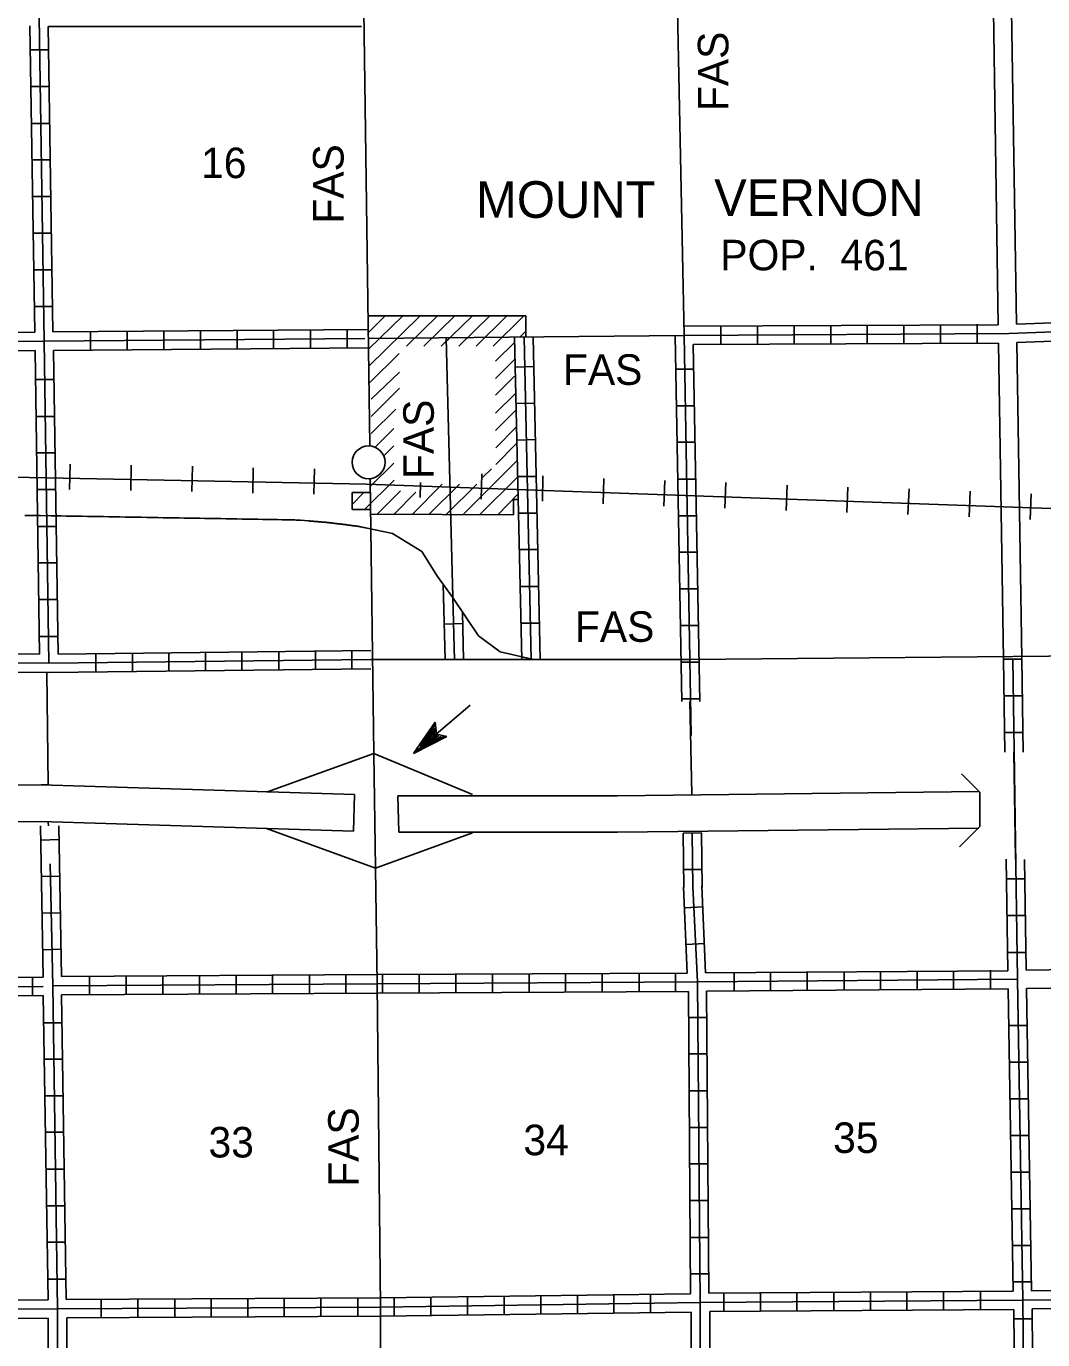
# Model space of a CAD drawing. Extents: x 1640401 to 2170926, y 15777135 to 16153493.
# Drawn here: x 1829016 to 1845668, y 15865106 to 15886613 of the extents above; entities that cross this region are included whole.
import ezdxf

# ---------------------------------------------------------------- set-up
doc = ezdxf.new("R2010")
doc.units = 0
for name, color, linetype in [('L11', 7, 'Continuous'), ('L13', 7, 'Continuous'), ('L14', 7, 'Continuous'), ('L15', 7, 'Continuous'), ('L16', 7, 'Continuous'), ('L18', 7, 'Continuous'), ('L21', 7, 'Continuous'), ('L28', 7, 'Continuous'), ('L3', 7, 'Continuous'), ('L4', 7, 'Continuous'), ('L5', 7, 'Continuous'), ('L6', 7, 'Continuous'), ('L8', 7, 'Continuous')]:
    doc.layers.add(name, color=color, linetype=linetype)

msp = doc.modelspace()

# ---------------------------------------------------------------- linework, layer by layer
at = {"layer": 'L11'}
for p, q in [((1845396, 15871158), (1855629, 15871258)), ((1855645, 15870957), (1845402, 15870857))]:
    msp.add_line(p, q, dxfattribs=at)
for points in [[(1844863, 15886866), (1844937, 15881723)], [(1845159, 15886877), (1845238, 15881734)], [(1829377, 15886607), (1834509, 15886607)], [(1844942, 15881422), (1845027, 15876248)], [(1845243, 15881433), (1845328, 15876258)], [(1824388, 15865734), (1829372, 15865761)], [(1824393, 15865434), (1829377, 15865461)]]:
    msp.add_lwpolyline(points, dxfattribs=at)
at = {"layer": 'L13'}
for points in [[(1829351, 15876031), (1829372, 15874194)], [(1839888, 15875557), (1839921, 15874041)], [(1829377, 15873576), (1829378, 15873521)]]:
    msp.add_lwpolyline(points, dxfattribs=at)
at = {"layer": 'L14'}
for points in [[(1818839, 15879426), (1834589, 15879115)], [(1834589, 15879115), (1855317, 15878376)]]:
    msp.add_lwpolyline(points, dxfattribs=at)
at = {"layer": 'L15'}
for p, q in [((1829736, 15879442), (1829726, 15879025)), ((1830734, 15879426), (1830729, 15879009)), ((1831737, 15879411), (1831727, 15878993)), ((1832735, 15879384), (1832730, 15878967)), ((1833738, 15879368), (1833728, 15878951)), ((1836479, 15879284), (1836468, 15878867)), ((1837477, 15879252), (1837471, 15878835)), ((1835476, 15879141), (1835470, 15878898)), ((1838480, 15879210), (1838469, 15878793)), ((1839478, 15879173), (1839462, 15878756)), ((1840476, 15879141), (1840460, 15878724)), ((1841479, 15879099), (1841463, 15878682)), ((1842477, 15879067), (1842461, 15878650)), ((1843480, 15879036), (1843459, 15878619)), ((1844478, 15878999), (1844462, 15878582)), ((1845476, 15878956), (1845460, 15878539))]:
    msp.add_line(p, q, dxfattribs=at)
for points in [[(1834589, 15879115), (1818839, 15879426)], [(1855317, 15878376), (1834589, 15879115)]]:
    msp.add_lwpolyline(points, dxfattribs=at)
at = {"layer": 'L16'}
for p, q in [((1834617, 15881873), (1837201, 15881873)), ((1837201, 15881873), (1837202, 15881525)), ((1834354, 15878699), (1834354, 15878976)), ((1834354, 15878976), (1834655, 15878976)), ((1837076, 15878864), (1836997, 15878864)), ((1836997, 15878864), (1836997, 15878614)), ((1834354, 15878699), (1834658, 15878699)), ((1836997, 15878614), (1834659, 15878621))]:
    msp.add_line(p, q, dxfattribs=at)
for points in [[(1834620, 15881601), (1834897, 15881873)], [(1834624, 15881325), (1835183, 15881873)], [(1834628, 15881048), (1835468, 15881873)], [(1835245, 15881373), (1835753, 15881873)], [(1835530, 15881373), (1836038, 15881873)], [(1835815, 15881373), (1836324, 15881873)], [(1836100, 15881373), (1836609, 15881873)], [(1836388, 15881373), (1836888, 15881873)], [(1836667, 15881373), (1837167, 15881873)], [(1837104, 15881524), (1837202, 15881621)], [(1835908, 15881465), (1835935, 15881491)], [(1836703, 15881127), (1837019, 15881440)], [(1834632, 15880771), (1835125, 15881256)], [(1836703, 15880845), (1837025, 15881166)], [(1834668, 15880509), (1835128, 15880948)], [(1836704, 15880570), (1837017, 15880884)], [(1834668, 15880224), (1835131, 15880687)], [(1836705, 15880275), (1837028, 15880599)], [(1834668, 15879944), (1835068, 15880341)], [(1836705, 15879995), (1837038, 15880324)], [(1834736, 15879727), (1835037, 15880028)], [(1836706, 15879712), (1837044, 15880049)], [(1834879, 15879585), (1835038, 15879744)], [(1836706, 15879438), (1837044, 15879775)], [(1834653, 15879080), (1835039, 15879461)], [(1836176, 15878616), (1837059, 15879500)], [(1836449, 15878616), (1837059, 15879226)], [(1836497, 15879228), (1836636, 15879367)], [(1834558, 15878699), (1835042, 15879183)], [(1835338, 15878619), (1835831, 15879117)], [(1835612, 15878618), (1836111, 15879117)], [(1835897, 15878617), (1836395, 15879116)], [(1834354, 15878783), (1834548, 15878976)], [(1834765, 15878621), (1835149, 15879005)], [(1835039, 15878620), (1835400, 15878982)], [(1836739, 15878615), (1837070, 15878951)]]:
    msp.add_lwpolyline(points, dxfattribs=at)
msp.add_circle((1834624, 15879473), 269, dxfattribs=at)
at = {"layer": 'L18'}
for p, q in [((1844636, 15874072), (1844335, 15874373)), ((1844636, 15874072), (1844636, 15873507)), ((1844636, 15873507), (1844303, 15873175))]:
    msp.add_line(p, q, dxfattribs=at)
at = {"layer": 'L28'}
for p, q in [((1835359, 15874706), (1836289, 15875498)), ((1835359, 15874706), (1835713, 15875218)), ((1835417, 15874785), (1835703, 15875176)), ((1835470, 15874817), (1835703, 15875160)), ((1835713, 15875218), (1835734, 15875023)), ((1835359, 15874706), (1835908, 15874981)), ((1835417, 15874748), (1835861, 15874975)), ((1835470, 15874791), (1835845, 15874975)), ((1835518, 15874864), (1835713, 15875118)), ((1835528, 15874843), (1835813, 15874981)), ((1835560, 15874886), (1835687, 15874981)), ((1835571, 15874901), (1835718, 15875092)), ((1835586, 15874886), (1835776, 15875002)), ((1835602, 15874917), (1835687, 15874981)), ((1835644, 15874975), (1835718, 15875076)), ((1835655, 15874949), (1835745, 15875007)), ((1835676, 15875002), (1835718, 15875033)), ((1835713, 15874991), (1835734, 15875007)), ((1835908, 15874981), (1835734, 15875023))]:
    msp.add_line(p, q, dxfattribs=at)
at = {"layer": 'L3'}
for points in [[(1832952, 15874072), (1834710, 15874706)], [(1836326, 15874036), (1834710, 15874706)], [(1834736, 15872826), (1832952, 15873476)], [(1834736, 15872826), (1836326, 15873407)]]:
    msp.add_lwpolyline(points, dxfattribs=at)
at = {"layer": 'L4'}
for points in [[(1834647, 15879749), (1834451, 15893598)], [(1839794, 15881549), (1839684, 15886877)], [(1834622, 15881501), (1839794, 15881549)], [(1835893, 15881507), (1836003, 15877257)], [(1834710, 15874706), (1834652, 15879194)], [(1834656, 15878383), (1835017, 15878309), (1835498, 15878013), (1835751, 15877604), (1835998, 15877265), (1836427, 15876629), (1836780, 15876370), (1837306, 15876247)], [(1834662, 15876243), (1839884, 15876243), (1850476, 15876343)], [(1834763, 15870931), (1834736, 15872826)], [(1834837, 15853301), (1834805, 15854985), (1834821, 15865640), (1834763, 15870931)]]:
    msp.add_lwpolyline(points, dxfattribs=at)
at = {"layer": 'L5'}
for points in [[(1834710, 15874706), (1834736, 15872826)], [(1829361, 15874194), (1829261, 15874194), (1824805, 15874152)], [(1834393, 15874036), (1829261, 15874194)], [(1844626, 15874083), (1838702, 15874014), (1835101, 15874014)], [(1834393, 15874036), (1834377, 15873434)], [(1835101, 15874014), (1835122, 15873418)], [(1834377, 15873434), (1829261, 15873592), (1824810, 15873550)], [(1844620, 15873481), (1838702, 15873418), (1835122, 15873418)]]:
    msp.add_lwpolyline(points, dxfattribs=at)
at = {"layer": 'L6'}
for points in [[(1828994, 15878604), (1829244, 15878601)], [(1829244, 15878601), (1829419, 15878598), (1829504, 15878596), (1829587, 15878595), (1829672, 15878593), (1829759, 15878592), (1829844, 15878590), (1829931, 15878589), (1830018, 15878587), (1830106, 15878586), (1830194, 15878584), (1830283, 15878583), (1830371, 15878581), (1830460, 15878580), (1830549, 15878578), (1830638, 15878577), (1830725, 15878575), (1830814, 15878574), (1830903, 15878572), (1830992, 15878571), (1831080, 15878569), (1831171, 15878568), (1831259, 15878566), (1831347, 15878565), (1831433, 15878563), (1831518, 15878562), (1831602, 15878560), (1831686, 15878559), (1831772, 15878557), (1831857, 15878556), (1831943, 15878555), (1832029, 15878553), (1832116, 15878552), (1832203, 15878550), (1832289, 15878549), (1832377, 15878547), (1832464, 15878546), (1832552, 15878544), (1832639, 15878543), (1832726, 15878541), (1832811, 15878540), (1832894, 15878538), (1832975, 15878537), (1833054, 15878536), (1833132, 15878534), (1833208, 15878533), (1833284, 15878532), (1833360, 15878530), (1833414, 15878529), (1833435, 15878528), (1833506, 15878523), (1833575, 15878518), (1833640, 15878513), (1833650, 15878512), (1833660, 15878511), (1833670, 15878511), (1833680, 15878510), (1833690, 15878510), (1833700, 15878509), (1833710, 15878508), (1833720, 15878507), (1833729, 15878506), (1833739, 15878505), (1833749, 15878505), (1833759, 15878504), (1833769, 15878503), (1833779, 15878502), (1833789, 15878501), (1833799, 15878500), (1833809, 15878499), (1833819, 15878498), (1833829, 15878497), (1833839, 15878497), (1833849, 15878496), (1833859, 15878495), (1833869, 15878494), (1833879, 15878494), (1833889, 15878493), (1833899, 15878492), (1833909, 15878491), (1833918, 15878490), (1833928, 15878489), (1833938, 15878488), (1833948, 15878487), (1833958, 15878486), (1833968, 15878485), (1833978, 15878484), (1833988, 15878483), (1833998, 15878481), (1834008, 15878480), (1834018, 15878479), (1834028, 15878478), (1834038, 15878477), (1834048, 15878476), (1834058, 15878474), (1834068, 15878473), (1834078, 15878472), (1834087, 15878471), (1834097, 15878470), (1834107, 15878468)], [(1834107, 15878468), (1834117, 15878467), (1834127, 15878466), (1834137, 15878465), (1834147, 15878465), (1834157, 15878464), (1834167, 15878462), (1834177, 15878461), (1834187, 15878460), (1834197, 15878459), (1834207, 15878457), (1834217, 15878456), (1834227, 15878455), (1834236, 15878453), (1834246, 15878452), (1834256, 15878451), (1834266, 15878449), (1834276, 15878448), (1834286, 15878446), (1834296, 15878445), (1834306, 15878444), (1834316, 15878442), (1834326, 15878441), (1834335, 15878439), (1834345, 15878438), (1834355, 15878437), (1834365, 15878435), (1834375, 15878434), (1834385, 15878433), (1834395, 15878432), (1834405, 15878431), (1834415, 15878430), (1834425, 15878429), (1834656, 15878383), (1834445, 15878426), (1834455, 15878425), (1834464, 15878424), (1834477, 15878423)], [(1845221, 15872975), (1845197, 15874727)]]:
    msp.add_lwpolyline(points, dxfattribs=at)
at = {"layer": 'L8'}
for p, q in [((1829087, 15886227), (1829388, 15886227)), ((1829092, 15885625), (1829393, 15885625)), ((1829103, 15885023), (1829404, 15885023)), ((1829113, 15884427), (1829409, 15884427)), ((1829129, 15883825), (1829430, 15883825)), ((1829134, 15883223), (1829435, 15883223)), ((1829145, 15882626), (1829446, 15882626)), ((1829156, 15882024), (1829451, 15882024)), ((1830069, 15881317), (1830069, 15881618)), ((1830671, 15881317), (1830671, 15881618)), ((1831267, 15881327), (1831267, 15881623)), ((1831869, 15881327), (1831869, 15881623)), ((1832471, 15881333), (1832471, 15881634)), ((1833068, 15881343), (1833068, 15881644)), ((1833670, 15881343), (1833670, 15881644)), ((1834272, 15881348), (1834272, 15881649)), ((1840396, 15881401), (1840396, 15881702)), ((1840993, 15881406), (1840993, 15881707)), ((1841595, 15881406), (1841595, 15881707)), ((1842197, 15881417), (1842197, 15881718)), ((1842793, 15881417), (1842793, 15881718)), ((1843395, 15881422), (1843395, 15881723)), ((1843992, 15881422), (1843992, 15881723)), ((1844594, 15881433), (1844594, 15881734)), ((1837329, 15881042), (1837028, 15881032)), ((1839953, 15881000), (1839652, 15881000)), ((1829171, 15880826), (1829467, 15880826)), ((1837345, 15880440), (1837044, 15880435)), ((1839963, 15880398), (1839662, 15880398)), ((1829177, 15880224), (1829478, 15880224)), ((1837355, 15879844), (1837054, 15879833)), ((1839979, 15879801), (1839678, 15879801)), ((1829187, 15879627), (1829488, 15879627)), ((1837371, 15879242), (1837070, 15879242)), ((1829193, 15879025), (1829493, 15879025)), ((1839985, 15879199), (1839684, 15879199)), ((1837387, 15878640), (1837086, 15878640)), ((1839995, 15878597), (1839694, 15878597)), ((1829203, 15878423), (1829504, 15878423)), ((1837392, 15878043), (1837096, 15878043)), ((1840011, 15878001), (1839710, 15878001)), ((1829214, 15877827), (1829509, 15877827)), ((1837413, 15877441), (1837112, 15877441)), ((1840021, 15877399), (1839721, 15877399)), ((1829219, 15877225), (1829520, 15877225)), ((1836163, 15876832), (1835865, 15876825)), ((1837419, 15876839), (1837118, 15876839)), ((1840027, 15876802), (1839726, 15876802)), ((1829229, 15876623), (1829530, 15876623)), ((1830153, 15876042), (1830153, 15876343)), ((1830755, 15876047), (1830755, 15876348)), ((1831352, 15876058), (1831352, 15876359)), ((1831954, 15876058), (1831954, 15876359)), ((1832550, 15876068), (1832550, 15876364)), ((1833152, 15876074), (1833152, 15876375)), ((1833754, 15876084), (1833754, 15876385)), ((1834351, 15876089), (1834351, 15876390)), ((1837434, 15876243), (1837133, 15876243)), ((1845027, 15876248), (1845328, 15876248)), ((1840037, 15876200), (1839736, 15876200)), ((1840053, 15875598), (1839752, 15875598)), ((1845037, 15875651), (1845338, 15875651)), ((1845043, 15875049), (1845344, 15875049)), ((1829555, 15873298), (1829255, 15873288)), ((1839777, 15873400), (1840076, 15873404)), ((1839784, 15872804), (1840083, 15872807)), ((1829566, 15872697), (1829265, 15872691)), ((1845080, 15872652), (1845375, 15872652)), ((1840101, 15872193), (1839805, 15872177)), ((1829578, 15872098), (1829277, 15872092)), ((1845085, 15872050), (1845386, 15872050)), ((1829594, 15871501), (1829293, 15871491)), ((1840127, 15871591), (1839826, 15871575)), ((1845095, 15871448), (1845396, 15871448)), ((1830053, 15870751), (1830053, 15871052)), ((1830655, 15870757), (1830655, 15871058)), ((1831252, 15870757), (1831252, 15871058)), ((1831854, 15870767), (1831854, 15871068)), ((1832455, 15870767), (1832455, 15871068)), ((1833052, 15870772), (1833052, 15871073)), ((1833654, 15870772), (1833654, 15871073)), ((1834251, 15870783), (1834251, 15871084)), ((1834853, 15870783), (1834853, 15871084)), ((1835454, 15870794), (1835454, 15871089)), ((1836051, 15870794), (1836051, 15871089)), ((1836653, 15870794), (1836653, 15871089)), ((1837255, 15870799), (1837255, 15871100)), ((1837851, 15870799), (1837851, 15871100)), ((1838453, 15870809), (1838453, 15871110)), ((1839055, 15870809), (1839055, 15871110)), ((1839652, 15870815), (1839652, 15871116)), ((1840613, 15870825), (1840613, 15871126)), ((1841209, 15870825), (1841209, 15871126)), ((1841811, 15870830), (1841811, 15871131)), ((1842413, 15870830), (1842413, 15871131)), ((1843010, 15870841), (1843010, 15871142)), ((1843612, 15870841), (1843612, 15871142)), ((1844208, 15870852), (1844208, 15871147)), ((1844810, 15870857), (1844810, 15871158)), ((1829118, 15871040), (1829119, 15870742)), ((1829610, 15870297), (1829309, 15870297)), ((1840169, 15870382), (1839868, 15870382)), ((1845117, 15870250), (1845417, 15870250)), ((1840169, 15869785), (1839868, 15869785)), ((1829620, 15869701), (1829319, 15869701)), ((1845127, 15869648), (1845428, 15869648)), ((1840180, 15869183), (1839879, 15869183)), ((1829625, 15869099), (1829330, 15869099)), ((1845138, 15869051), (1845433, 15869051)), ((1829636, 15868502), (1829335, 15868502)), ((1840185, 15868581), (1839884, 15868581)), ((1845143, 15868449), (1845444, 15868449)), ((1829647, 15867900), (1829346, 15867900)), ((1840185, 15867985), (1839884, 15867985)), ((1845159, 15867847), (1845460, 15867847)), ((1829652, 15867298), (1829351, 15867298)), ((1840196, 15867383), (1839895, 15867383)), ((1845169, 15867251), (1845470, 15867251)), ((1840201, 15866781), (1839900, 15866781)), ((1829662, 15866702), (1829361, 15866702)), ((1845180, 15866649), (1845476, 15866649)), ((1840201, 15866184), (1839900, 15866184)), ((1829668, 15866100), (1829372, 15866100)), ((1842846, 15865593), (1842846, 15865894)), ((1843443, 15865593), (1843443, 15865894)), ((1844045, 15865598), (1844045, 15865899)), ((1844647, 15865598), (1844647, 15865899)), ((1845185, 15866052), (1845486, 15866052)), ((1830243, 15865466), (1830243, 15865767)), ((1830845, 15865477), (1830845, 15865772)), ((1831447, 15865477), (1831447, 15865772)), ((1832044, 15865477), (1832044, 15865772)), ((1832646, 15865482), (1832646, 15865783)), ((1833242, 15865482), (1833242, 15865783)), ((1833844, 15865482), (1833844, 15865783)), ((1834446, 15865492), (1834446, 15865793)), ((1835043, 15865492), (1835043, 15865793)), ((1835644, 15865498), (1835644, 15865799)), ((1836246, 15865508), (1836246, 15865809)), ((1836843, 15865519), (1836843, 15865814)), ((1837445, 15865535), (1837445, 15865836)), ((1838047, 15865540), (1838047, 15865841)), ((1838643, 15865550), (1838643, 15865851)), ((1839245, 15865556), (1839245, 15865857)), ((1840444, 15865566), (1840444, 15865867)), ((1841046, 15865577), (1841046, 15865873)), ((1841642, 15865577), (1841642, 15865873)), ((1842244, 15865582), (1842244, 15865883)), ((1845196, 15865450), (1845497, 15865450))]:
    msp.add_line(p, q, dxfattribs=at)
for points in [[(1829388, 15876184), (1829309, 15881459), (1829229, 15886766), (1829161, 15892056), (1829119, 15897627)], [(1829156, 15881602), (1829076, 15886618)], [(1829451, 15881607), (1829377, 15886607)], [(1839794, 15881549), (1845111, 15881581), (1850428, 15881776), (1855333, 15881660), (1860650, 15881739), (1865924, 15881876)], [(1845238, 15881734), (1850272, 15881919)], [(1829156, 15881602), (1824203, 15881591)], [(1834620, 15881650), (1829451, 15881607)], [(1839794, 15881702), (1844937, 15881723)], [(1845243, 15881433), (1850275, 15881618)], [(1834562, 15881502), (1829309, 15881459), (1824060, 15881443), (1818670, 15881544)], [(1837017, 15881523), (1837133, 15876243)], [(1837170, 15881523), (1837287, 15876243)], [(1837318, 15881523), (1837434, 15876243)], [(1839647, 15881549), (1839753, 15875557)], [(1839794, 15881549), (1839911, 15875002)], [(1839942, 15881401), (1844942, 15881422)], [(1839942, 15881401), (1840048, 15875557)], [(1829161, 15881301), (1824214, 15881290)], [(1829235, 15876332), (1829161, 15881301)], [(1834624, 15881349), (1829462, 15881306)], [(1829536, 15876332), (1829462, 15881306)], [(1835848, 15877471), (1835880, 15876243)], [(1835997, 15877484), (1836030, 15876232)], [(1836160, 15877013), (1836180, 15876243)], [(1834662, 15876243), (1829388, 15876184), (1824171, 15876200), (1818754, 15876258)], [(1829235, 15876332), (1824314, 15876343)], [(1834662, 15876390), (1829536, 15876332)], [(1845047, 15874725), (1845027, 15876248)], [(1845560, 15844509), (1845502, 15849758), (1845428, 15855048), (1845396, 15860408), (1845344, 15865756), (1845254, 15871010), (1845180, 15876248)], [(1845348, 15874725), (1845328, 15876248)], [(1834662, 15876089), (1829388, 15876031), (1824319, 15876042)], [(1829293, 15871042), (1829251, 15873521)], [(1829594, 15871052), (1829551, 15873521)], [(1839776, 15873400), (1839787, 15872513)], [(1839926, 15873402), (1839937, 15872515)], [(1840076, 15873404), (1840087, 15872517)], [(1829668, 15844499), (1829678, 15849716), (1829604, 15855017), (1829536, 15860323), (1829530, 15865614), (1829451, 15870899), (1829409, 15872900)], [(1845095, 15871147), (1845071, 15872973)], [(1845396, 15871158), (1845372, 15872969)], [(1839784, 15872515), (1839842, 15871110)], [(1839937, 15872525), (1840011, 15870968), (1840058, 15865714), (1840069, 15857783)], [(1840085, 15872531), (1840143, 15871116)], [(1829594, 15871052), (1834763, 15871084), (1839842, 15871110)], [(1840143, 15871116), (1845095, 15871147)], [(1824346, 15871026), (1829293, 15871042)], [(1824346, 15870876), (1829293, 15870892)], [(1829451, 15870899), (1834763, 15870931), (1840011, 15870968)], [(1840011, 15870968), (1845254, 15871010)], [(1840159, 15870815), (1845101, 15870852)], [(1845185, 15865899), (1845101, 15870852)], [(1845486, 15865909), (1845402, 15870857)], [(1824351, 15870725), (1829293, 15870741)], [(1829372, 15865761), (1829293, 15870741)], [(1829594, 15870751), (1834763, 15870783), (1839863, 15870809)], [(1829668, 15865767), (1829594, 15870751)], [(1839863, 15870809), (1839895, 15865857)], [(1840159, 15870815), (1840196, 15865867)], [(1845185, 15865899), (1840196, 15865867)], [(1850624, 15865926), (1845486, 15865909)], [(1855951, 15865857), (1850613, 15865783), (1845344, 15865756), (1840058, 15865714), (1834821, 15865640), (1829530, 15865614), (1824245, 15865582)], [(1839895, 15865857), (1834821, 15865793), (1829668, 15865767)], [(1829377, 15864135), (1829377, 15865461)], [(1839911, 15865556), (1834821, 15865492), (1829678, 15865466)], [(1829678, 15864135), (1829678, 15865466)], [(1839911, 15865556), (1839911, 15860466)], [(1845196, 15865598), (1840212, 15865566)], [(1840212, 15865566), (1840212, 15860476)], [(1845238, 15860550), (1845196, 15865598)], [(1850450, 15865624), (1845497, 15865609)], [(1845534, 15860556), (1845497, 15865609)]]:
    msp.add_lwpolyline(points, dxfattribs=at)

# ---------------------------------------------------------------- texts
at = {"layer": 'L14'}
for s, p in [('16', (1831880, 15884126)), ('33', (1832001, 15868090)), ('34', (1837160, 15868127)), ('35', (1842234, 15868164))]:
    msp.add_text(s, height=500, rotation=360, dxfattribs=at).set_placement(p)
at = {"layer": 'L16'}
for s, height, p in [('MOUNT', 600, (1836384, 15883476)), ('VERNON', 600, (1840285, 15883508)), ('POP.  461', 500, (1840386, 15882616))]:
    msp.add_text(s, height=height, rotation=360, dxfattribs=at).set_placement(p)
at = {"layer": 'L21'}
for rotation, p in [(90, (1840518, 15885224)), (90, (1834214, 15883381)), (360, (1837809, 15880741)), (90, (1835692, 15879199)), (360, (1838005, 15876533)), (90, (1834462, 15867610))]:
    msp.add_text('FAS', height=500, rotation=rotation, dxfattribs=at).set_placement(p)

doc.saveas('drawing.dxf')
